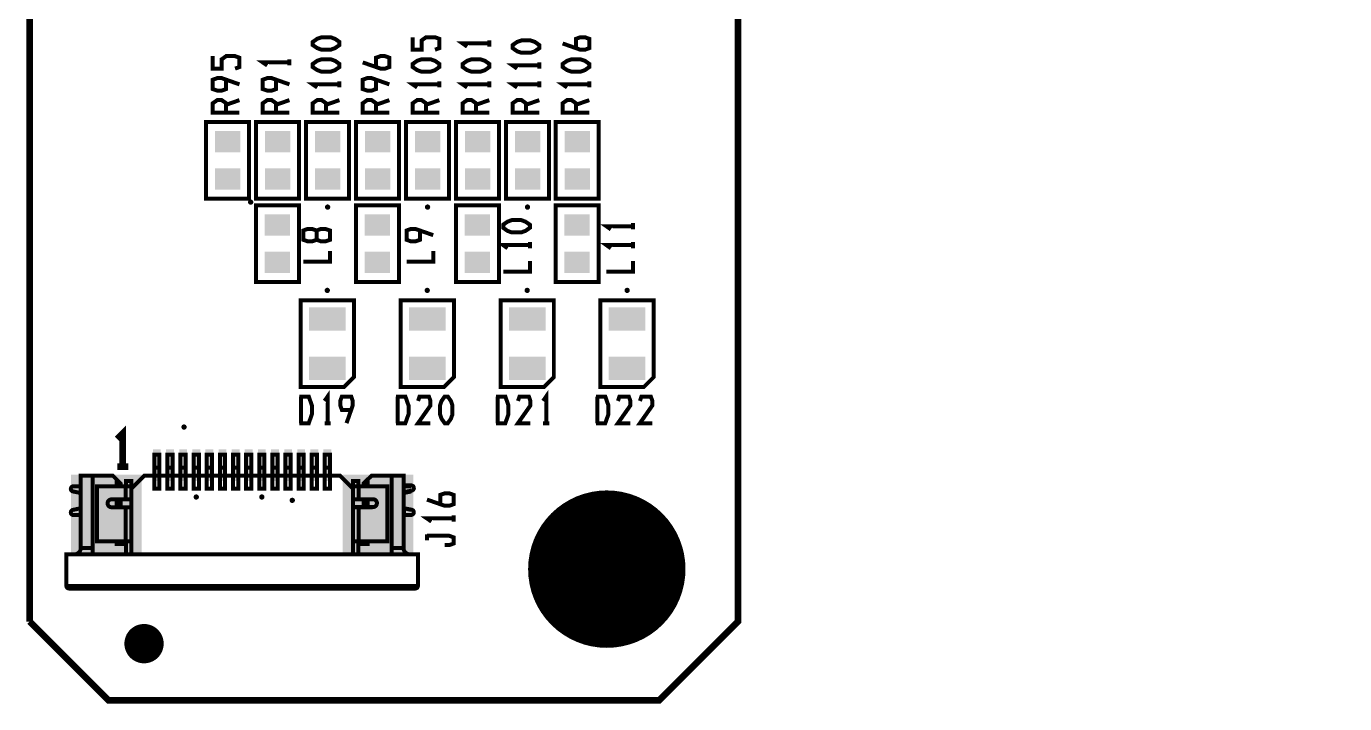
# Model space of a CAD drawing. Extents: x -7 to 310, y -94 to 128.
# Drawn here: x 259.4 to 309.7, y -93.9 to -68 of the extents above; entities that cross this region are included whole.
import ezdxf

# ---------------------------------------------------------------- set-up
doc = ezdxf.new("R2010")
doc.units = 0
doc.header["$MEASUREMENT"] = 0
doc.layers.get('0').update_dxf_attribs({"linetype": 'CONTINUOUS'})
for name, color, linetype in [('22-304-2_DRL', 1, 'CONTINUOUS'), ('22-304-2_SMB', 254, 'CONTINUOUS'), ('22-304-2_SSB', 1, 'CONTINUOUS'), ('THRUHOLE_TAP', 7, 'CONTINUOUS')]:
    doc.layers.add(name, color=color, linetype=linetype)

# ---------------------------------------------------------------- blocks, each defined once
blk = doc.blocks.new('ROUND_83')
at = {"const_width": 1.6002}
blk.add_lwpolyline([(-0.8001, 0, 1), (0.8001, 0, 1)], format="xyb", close=True, dxfattribs=at)
blk = doc.blocks.new('ROUND_88')
at = {"const_width": 0.10033}
blk.add_lwpolyline([(-0.050164, 0, 1), (0.050164, 0, 1)], format="xyb", close=True, dxfattribs=at)
blk = doc.blocks.new('ROUND_1')
at = {"const_width": 2.99974}
blk.add_lwpolyline([(-1.49987, 0, 1), (1.49987, 0, 1)], format="xyb", close=True, dxfattribs=at)
blk = doc.blocks.new('RECTANGLE_3')
blk.add_solid([(0.4826, 0.4064), (0.4826, -0.4064), (-0.4826, 0.4064), (-0.4826, -0.4064)])
blk = doc.blocks.new('ROUND_21')
at = {"const_width": 0.7493}
blk.add_lwpolyline([(-0.37465, 0, 1), (0.37465, 0, 1)], format="xyb", close=True, dxfattribs=at)
blk = doc.blocks.new('RECTANGLE_53')
blk.add_solid([(0.6985, 0.4445), (0.6985, -0.4445), (-0.6985, 0.4445), (-0.6985, -0.4445)])
blk = doc.blocks.new('RECTANGLE_57')
blk.add_solid([(0.14986, 0.59944), (0.14986, -0.59944), (-0.14986, 0.59944), (-0.14986, -0.59944)])
blk = doc.blocks.new('RECTANGLE_58')
blk.add_solid([(1.35001, 1.49987), (1.35001, -1.49987), (-1.35001, 1.49987), (-1.35001, -1.49987)])
blk = doc.blocks.new('ROUND_80')
at = {"const_width": 0.10033}
blk.add_lwpolyline([(-0.050164, 0, 1), (0.050164, 0, 1)], format="xyb", close=True, dxfattribs=at)

msp = doc.modelspace()

# ---------------------------------------------------------------- linework, layer by layer
at = {"layer": '22-304-2_DRL', "const_width": 0.254}
for points in [[(259.5628720980064, -90.72824199109505), (259.5628720980064, 51.27045800890497)], [(309.5602320980064, 22.27127800890496), (286.5605320980064, -0.7284219910950469), (286.5605320980064, -90.72824199109505), (283.5607920980064, -93.72798199109504), (262.5626120980064, -93.72798199109504), (259.5628720980064, -90.72824199109505)]]:
    msp.add_lwpolyline(points, dxfattribs=at)
at = {"layer": '22-304-2_SSB'}
for points, const_width in [([(271.3687920980064, -68.75724199109504), (271.2011520980064, -68.87408199109504), (271.0309720980064, -68.93504199109503), (270.6931520980064, -68.93504199109503), (270.5229720980064, -68.87408199109504), (270.3527920980064, -68.75724199109504), (270.3527920980064, -68.63786199109505), (270.5229720980064, -68.51848199109504), (270.6931520980064, -68.46006199109505), (271.0309720980064, -68.46006199109505), (271.2011520980064, -68.51848199109504), (271.3687920980064, -68.63786199109505), (271.3687920980064, -68.75724199109504)], 0.1524), ([(275.0111520980064, -68.93504199109503), (275.1787920980064, -68.87408199109504), (275.1787920980064, -68.51848199109504), (275.0111520980064, -68.46006199109505), (274.6707920980064, -68.46006199109505), (274.5031520980064, -68.57944199109504), (274.5031520980064, -68.93504199109503), (274.1627920980064, -68.93504199109503), (274.1627920980064, -68.46006199109505)], 0.1524), ([(277.0837920980064, -68.69628199109503), (276.0677920980064, -68.69628199109503), (276.2379720980064, -68.81566199109504)], 0.1524), ([(277.0837920980064, -68.57944199109504), (277.0837920980064, -68.81566199109504)], 0.1524), ([(278.9887920980064, -68.87408199109504), (278.8211520980064, -68.99346199109505), (278.6509720980064, -69.05188199109504), (278.3131520980064, -69.05188199109504), (278.1429720980064, -68.99346199109505), (277.9727920980064, -68.87408199109504), (277.9727920980064, -68.75724199109504), (278.1429720980064, -68.63786199109505), (278.3131520980064, -68.57944199109504), (278.6509720980064, -68.57944199109504), (278.8211520980064, -68.63786199109505), (278.9887920980064, -68.75724199109504), (278.9887920980064, -68.87408199109504)], 0.1524), ([(280.3857920980064, -68.87408199109504), (280.3857920980064, -68.51848199109504), (280.5559720980064, -68.46006199109505), (280.7261520980064, -68.46006199109505), (280.8937920980064, -68.51848199109504), (280.8937920980064, -68.87408199109504), (280.7261520980064, -68.93504199109503), (280.5559720980064, -68.93504199109503), (279.8777920980064, -68.69628199109503)], 0.1524), ([(267.3911520980064, -69.65386199109504), (267.5587920980064, -69.59544199109504), (267.5587920980064, -69.23984199109503), (267.3911520980064, -69.17888199109504), (267.0507920980064, -69.17888199109504), (266.8831520980064, -69.29826199109505), (266.8831520980064, -69.65386199109504), (266.5427920980064, -69.65386199109504), (266.5427920980064, -69.17888199109504)], 0.1524), ([(269.4637920980064, -69.41764199109504), (268.4477920980064, -69.41764199109504), (268.6179720980064, -69.53448199109503)], 0.1524), ([(269.4637920980064, -69.29826199109505), (269.4637920980064, -69.53448199109503)], 0.1524), ([(271.3687920980064, -69.59544199109504), (271.2011520980064, -69.71228199109504), (271.0309720980064, -69.77324199109503), (270.6931520980064, -69.77324199109503), (270.5229720980064, -69.71228199109504), (270.3527920980064, -69.59544199109504), (270.3527920980064, -69.47606199109505), (270.5229720980064, -69.35668199109504), (270.6931520980064, -69.29826199109505), (271.0309720980064, -69.29826199109505), (271.2011520980064, -69.35668199109504), (271.3687920980064, -69.47606199109505), (271.3687920980064, -69.59544199109504)], 0.1524), ([(272.7657920980064, -69.59544199109504), (272.7657920980064, -69.23984199109503), (272.9359720980064, -69.17888199109504), (273.1061520980064, -69.17888199109504), (273.2737920980064, -69.23984199109503), (273.2737920980064, -69.59544199109504), (273.1061520980064, -69.65386199109504), (272.9359720980064, -69.65386199109504), (272.2577920980064, -69.41764199109504)], 0.1524), ([(275.1787920980064, -69.59544199109504), (275.0111520980064, -69.71228199109504), (274.8409720980064, -69.77324199109503), (274.5031520980064, -69.77324199109503), (274.3329720980064, -69.71228199109504), (274.1627920980064, -69.59544199109504), (274.1627920980064, -69.47606199109505), (274.3329720980064, -69.35668199109504), (274.5031520980064, -69.29826199109505), (274.8409720980064, -69.29826199109505), (275.0111520980064, -69.35668199109504), (275.1787920980064, -69.47606199109505), (275.1787920980064, -69.59544199109504)], 0.1524), ([(277.0837920980064, -69.59544199109504), (276.9161520980064, -69.71228199109504), (276.7459720980064, -69.77324199109503), (276.4081520980064, -69.77324199109503), (276.2379720980064, -69.71228199109504), (276.0677920980064, -69.59544199109504), (276.0677920980064, -69.47606199109505), (276.2379720980064, -69.35668199109504), (276.4081520980064, -69.29826199109505), (276.7459720980064, -69.29826199109505), (276.9161520980064, -69.35668199109504), (277.0837920980064, -69.47606199109505), (277.0837920980064, -69.59544199109504)], 0.1524), ([(278.9887920980064, -69.41764199109504), (278.9887920980064, -69.65386199109504)], 0.1524), ([(280.8937920980064, -69.59544199109504), (280.7261520980064, -69.71228199109504), (280.5559720980064, -69.77324199109503), (280.2181520980064, -69.77324199109503), (280.0479720980064, -69.71228199109504), (279.8777920980064, -69.59544199109504), (279.8777920980064, -69.47606199109505), (280.0479720980064, -69.35668199109504), (280.2181520980064, -69.29826199109505), (280.5559720980064, -69.29826199109505), (280.7261520980064, -69.35668199109504), (280.8937920980064, -69.47606199109505), (280.8937920980064, -69.59544199109504)], 0.1524), ([(278.9887920980064, -69.53448199109503), (277.9727920980064, -69.53448199109503), (278.1429720980064, -69.65386199109504)], 0.1524), ([(267.0507920980064, -70.07804199109503), (267.0507920980064, -70.43364199109504), (266.8831520980064, -70.49206199109504), (266.7129720980064, -70.49206199109504), (266.5427920980064, -70.43364199109504), (266.5427920980064, -70.07804199109503), (266.7129720980064, -70.01708199109504), (266.8831520980064, -70.01708199109504), (267.5587920980064, -70.25584199109504)], 0.1524), ([(268.9557920980064, -70.07804199109503), (268.9557920980064, -70.43364199109504), (268.7881520980064, -70.49206199109504), (268.6179720980064, -70.49206199109504), (268.4477920980064, -70.43364199109504), (268.4477920980064, -70.07804199109503), (268.6179720980064, -70.01708199109504), (268.7881520980064, -70.01708199109504), (269.4637920980064, -70.25584199109504)], 0.1524), ([(271.3687920980064, -70.25584199109504), (270.3527920980064, -70.25584199109504), (270.5229720980064, -70.37268199109504)], 0.1524), ([(271.3687920980064, -70.13646199109505), (271.3687920980064, -70.37268199109504)], 0.1524), ([(272.7657920980064, -70.07804199109503), (272.7657920980064, -70.43364199109504), (272.5981520980064, -70.49206199109504), (272.4279720980064, -70.49206199109504), (272.2577920980064, -70.43364199109504), (272.2577920980064, -70.07804199109503), (272.4279720980064, -70.01708199109504), (272.5981520980064, -70.01708199109504), (273.2737920980064, -70.25584199109504)], 0.1524), ([(275.1787920980064, -70.25584199109504), (274.1627920980064, -70.25584199109504), (274.3329720980064, -70.37268199109504)], 0.1524), ([(275.1787920980064, -70.13646199109505), (275.1787920980064, -70.37268199109504)], 0.1524), ([(277.0837920980064, -70.25584199109504), (276.0677920980064, -70.25584199109504), (276.2379720980064, -70.37268199109504)], 0.1524), ([(277.0837920980064, -70.13646199109505), (277.0837920980064, -70.37268199109504)], 0.1524), ([(278.9887920980064, -70.25584199109504), (277.9727920980064, -70.25584199109504), (278.1429720980064, -70.37268199109504)], 0.1524), ([(278.9887920980064, -70.13646199109505), (278.9887920980064, -70.37268199109504)], 0.1524), ([(280.8937920980064, -70.25584199109504), (279.8777920980064, -70.25584199109504), (280.0479720980064, -70.37268199109504)], 0.1524), ([(280.8937920980064, -70.13646199109505), (280.8937920980064, -70.37268199109504)], 0.1524), ([(267.0507920980064, -71.33026199109504), (267.0507920980064, -70.97466199109505), (266.8831520980064, -70.85528199109504), (266.7129720980064, -70.85528199109504), (266.5427920980064, -70.97466199109505), (266.5427920980064, -71.33026199109504), (267.5587920980064, -71.33026199109504)], 0.1524), ([(267.0507920980064, -71.03308199109505), (267.5587920980064, -70.85528199109504)], 0.1524), ([(268.9557920980064, -71.33026199109504), (268.9557920980064, -70.97466199109505), (268.7881520980064, -70.85528199109504), (268.6179720980064, -70.85528199109504), (268.4477920980064, -70.97466199109505), (268.4477920980064, -71.33026199109504), (269.4637920980064, -71.33026199109504)], 0.1524), ([(268.9557920980064, -71.03308199109505), (269.4637920980064, -70.85528199109504)], 0.1524), ([(270.8607920980064, -71.33026199109504), (270.8607920980064, -70.97466199109505), (270.6931520980064, -70.85528199109504), (270.5229720980064, -70.85528199109504), (270.3527920980064, -70.97466199109505), (270.3527920980064, -71.33026199109504), (271.3687920980064, -71.33026199109504)], 0.1524), ([(270.8607920980064, -71.03308199109505), (271.3687920980064, -70.85528199109504)], 0.1524), ([(272.7657920980064, -71.33026199109504), (272.7657920980064, -70.97466199109505), (272.5981520980064, -70.85528199109504), (272.4279720980064, -70.85528199109504), (272.2577920980064, -70.97466199109505), (272.2577920980064, -71.33026199109504), (273.2737920980064, -71.33026199109504)], 0.1524), ([(272.7657920980064, -71.03308199109505), (273.2737920980064, -70.85528199109504)], 0.1524), ([(274.6707920980064, -71.33026199109504), (274.6707920980064, -70.97466199109505), (274.5031520980064, -70.85528199109504), (274.3329720980064, -70.85528199109504), (274.1627920980064, -70.97466199109505), (274.1627920980064, -71.33026199109504), (275.1787920980064, -71.33026199109504)], 0.1524), ([(274.6707920980064, -71.03308199109505), (275.1787920980064, -70.85528199109504)], 0.1524), ([(276.5757920980064, -71.33026199109504), (276.5757920980064, -70.97466199109505), (276.4081520980064, -70.85528199109504), (276.2379720980064, -70.85528199109504), (276.0677920980064, -70.97466199109505), (276.0677920980064, -71.33026199109504), (277.0837920980064, -71.33026199109504)], 0.1524), ([(276.5757920980064, -71.03308199109505), (277.0837920980064, -70.85528199109504)], 0.1524), ([(278.4807920980064, -71.33026199109504), (278.4807920980064, -70.97466199109505), (278.3131520980064, -70.85528199109504), (278.1429720980064, -70.85528199109504), (277.9727920980064, -70.97466199109505), (277.9727920980064, -71.33026199109504), (278.9887920980064, -71.33026199109504)], 0.1524), ([(278.4807920980064, -71.03308199109505), (278.9887920980064, -70.85528199109504)], 0.1524), ([(280.3857920980064, -71.33026199109504), (280.3857920980064, -70.97466199109505), (280.2181520980064, -70.85528199109504), (280.0479720980064, -70.85528199109504), (279.8777920980064, -70.97466199109505), (279.8777920980064, -71.33026199109504), (280.8937920980064, -71.33026199109504)], 0.1524), ([(280.3857920980064, -71.03308199109505), (280.8937920980064, -70.85528199109504)], 0.1524), ([(266.2837120980064, -71.69348199109504), (266.2837120980064, -74.61448199109503), (267.9220120980064, -74.61448199109503), (267.9220120980064, -71.69348199109504), (266.2837120980064, -71.69348199109504)], 0.1524), ([(268.1887120980064, -71.69348199109504), (268.1887120980064, -74.61448199109503), (269.8270120980064, -74.61448199109503), (269.8270120980064, -71.69348199109504), (268.1887120980064, -71.69348199109504)], 0.1524), ([(270.0937120980064, -71.69348199109504), (270.0937120980064, -74.61448199109503), (271.7320120980064, -74.61448199109503), (271.7320120980064, -71.69348199109504), (270.0937120980064, -71.69348199109504)], 0.1524), ([(271.9987120980064, -71.69348199109504), (271.9987120980064, -74.61448199109503), (273.6370120980064, -74.61448199109503), (273.6370120980064, -71.69348199109504), (271.9987120980064, -71.69348199109504)], 0.1524), ([(273.9037120980064, -71.69348199109504), (273.9037120980064, -74.61448199109503), (275.5420120980064, -74.61448199109503), (275.5420120980064, -71.69348199109504), (273.9037120980064, -71.69348199109504)], 0.1524), ([(275.8087120980064, -71.69348199109504), (275.8087120980064, -74.61448199109503), (277.4470120980064, -74.61448199109503), (277.4470120980064, -71.69348199109504), (275.8087120980064, -71.69348199109504)], 0.1524), ([(277.7137120980064, -71.69348199109504), (277.7137120980064, -74.61448199109503), (279.3520120980064, -74.61448199109503), (279.3520120980064, -71.69348199109504), (277.7137120980064, -71.69348199109504)], 0.1524), ([(279.6187120980064, -71.69348199109504), (279.6187120980064, -74.61448199109503), (281.2570120980064, -74.61448199109503), (281.2570120980064, -71.69348199109504), (279.6187120980064, -71.69348199109504)], 0.1524), ([(269.8270120980064, -77.78948199109504), (269.8270120980064, -74.86848199109504), (268.1887120980064, -74.86848199109504), (268.1887120980064, -77.78948199109504), (269.8270120980064, -77.78948199109504)], 0.1524), ([(273.6370120980064, -77.78948199109504), (273.6370120980064, -74.86848199109504), (271.9987120980064, -74.86848199109504), (271.9987120980064, -77.78948199109504), (273.6370120980064, -77.78948199109504)], 0.1524), ([(277.4470120980064, -77.78948199109504), (277.4470120980064, -74.86848199109504), (275.8087120980064, -74.86848199109504), (275.8087120980064, -77.78948199109504), (277.4470120980064, -77.78948199109504)], 0.1524), ([(281.2570120980064, -77.78948199109504), (281.2570120980064, -74.86848199109504), (279.6187120980064, -74.86848199109504), (279.6187120980064, -77.78948199109504), (281.2570120980064, -77.78948199109504)], 0.1524), ([(278.6281120980064, -75.72192199109504), (278.4579320980064, -75.84130199109504), (278.2877520980064, -75.89972199109505), (277.9499320980064, -75.89972199109505), (277.7797520980064, -75.84130199109504), (277.6121120980064, -75.72192199109504), (277.6121120980064, -75.60254199109504), (277.7797520980064, -75.48570199109504), (277.9499320980064, -75.42474199109503), (278.2877520980064, -75.42474199109503), (278.4579320980064, -75.48570199109504), (278.6281120980064, -75.60254199109504), (278.6281120980064, -75.72192199109504)], 0.1524), ([(270.5001120980064, -75.82352199109505), (270.3299320980064, -75.76510199109504), (270.1597520980064, -75.76510199109504), (269.9921120980064, -75.82352199109505), (269.9921120980064, -76.17912199109504), (270.1597520980064, -76.23754199109504), (270.3299320980064, -76.23754199109504), (270.5001120980064, -76.17912199109504), (270.5001120980064, -75.82352199109505), (270.6677520980064, -75.76510199109504), (270.8379320980064, -75.76510199109504), (271.0081120980064, -75.82352199109505), (271.0081120980064, -76.17912199109504), (270.8379320980064, -76.23754199109504), (270.6677520980064, -76.23754199109504), (270.5001120980064, -76.17912199109504)], 0.1524), ([(274.4371120980064, -75.82352199109505), (274.4371120980064, -76.17912199109504), (274.2669320980064, -76.23754199109504), (274.0967520980064, -76.23754199109504), (273.9291120980064, -76.17912199109504), (273.9291120980064, -75.82352199109505), (274.0967520980064, -75.76510199109504), (274.2669320980064, -75.76510199109504), (274.9451120980064, -76.00132199109504)], 0.1524), ([(282.5651120980064, -75.66350199109503), (281.5491120980064, -75.66350199109503), (281.7167520980064, -75.78034199109504)], 0.1524), ([(282.5651120980064, -75.54412199109504), (282.5651120980064, -75.78034199109504)], 0.1524), ([(278.6281120980064, -76.38232199109504), (277.6121120980064, -76.38232199109504), (277.7797520980064, -76.50170199109503)], 0.1524), ([(278.6281120980064, -76.26294199109503), (278.6281120980064, -76.50170199109503)], 0.1524), ([(282.5651120980064, -76.38232199109504), (281.5491120980064, -76.38232199109504), (281.7167520980064, -76.50170199109503)], 0.1524), ([(282.5651120980064, -76.26294199109503), (282.5651120980064, -76.50170199109503)], 0.1524), ([(271.0081120980064, -76.60330199109504), (271.0081120980064, -77.01732199109505), (269.9921120980064, -77.01732199109505)], 0.1524), ([(274.9451120980064, -76.60330199109504), (274.9451120980064, -77.01732199109505), (273.9291120980064, -77.01732199109505)], 0.1524), ([(278.6281120980064, -76.98430199109504), (278.6281120980064, -77.39832199109505), (277.6121120980064, -77.39832199109505)], 0.1524), ([(282.5651120980064, -76.98430199109504), (282.5651120980064, -77.39832199109505), (281.5491120980064, -77.39832199109505)], 0.1524), ([(269.8905120980064, -81.66298199109504), (269.8905120980064, -81.78998199109505), (271.5415120980064, -81.78998199109505), (271.9225120980064, -81.40898199109505), (271.9225120980064, -78.48798199109504), (269.8905120980064, -78.48798199109504), (269.8905120980064, -81.66298199109504)], 0.1524), ([(273.7005120980064, -81.66298199109504), (273.7005120980064, -81.78998199109505), (275.3515120980064, -81.78998199109505), (275.7325120980064, -81.40898199109505), (275.7325120980064, -78.48798199109504), (273.7005120980064, -78.48798199109504), (273.7005120980064, -81.66298199109504)], 0.1524), ([(277.5105120980064, -81.66298199109504), (277.5105120980064, -81.78998199109505), (279.1615120980064, -81.78998199109505), (279.5425120980064, -81.40898199109505), (279.5425120980064, -78.48798199109504), (277.5105120980064, -78.48798199109504), (277.5105120980064, -81.66298199109504)], 0.1524), ([(281.3205120980064, -81.66298199109504), (281.3205120980064, -81.78998199109505), (282.9715120980064, -81.78998199109505), (283.3525120980064, -81.40898199109505), (283.3525120980064, -78.48798199109504), (281.3205120980064, -78.48798199109504), (281.3205120980064, -81.66298199109504)], 0.1524), ([(270.9192120980064, -83.16666199109504), (270.9192120980064, -82.15066199109505), (270.8023720980064, -82.32084199109505)], 0.1524), ([(279.2504120980064, -83.16666199109504), (279.2504120980064, -82.15066199109505), (279.1335720980064, -82.32084199109505)], 0.1524), ([(269.8447920980064, -83.16666199109504), (270.2003920980064, -83.16666199109504), (270.3197720980064, -82.82884199109505), (270.3197720980064, -82.49102199109502), (270.2003920980064, -82.15066199109505), (269.8447920980064, -82.15066199109505)], 0.1524), ([(269.9032120980064, -83.16666199109504), (269.9032120980064, -82.15066199109505)], 0.1524), ([(271.8183720980064, -82.65866199109504), (271.4627720980064, -82.65866199109504), (271.4018120980064, -82.49102199109502), (271.4018120980064, -82.32084199109505), (271.4627720980064, -82.15066199109505), (271.8183720980064, -82.15066199109505), (271.8767920980064, -82.32084199109505), (271.8767920980064, -82.49102199109502), (271.6405720980064, -83.16666199109504)], 0.1524), ([(273.5277920980064, -83.16666199109504), (273.8833920980064, -83.16666199109504), (274.0027720980064, -82.82884199109505), (274.0027720980064, -82.49102199109502), (273.8833920980064, -82.15066199109505), (273.5277920980064, -82.15066199109505)], 0.1524), ([(273.5862120980064, -83.16666199109504), (273.5862120980064, -82.15066199109505)], 0.1524), ([(274.8409720980064, -83.16666199109504), (274.3659920980064, -83.16666199109504), (274.8409720980064, -82.49102199109502), (274.8409720980064, -82.32084199109505), (274.7800120980064, -82.15066199109505), (274.4244120980064, -82.15066199109505), (274.3659920980064, -82.32084199109505)], 0.1524), ([(275.3819920980064, -83.16666199109504), (275.2626120980064, -82.99902199109503), (275.2041920980064, -82.82884199109505), (275.2041920980064, -82.49102199109502), (275.2626120980064, -82.32084199109505), (275.3819920980064, -82.15066199109505), (275.5013720980064, -82.15066199109505), (275.6182120980064, -82.32084199109505), (275.6791720980064, -82.49102199109502), (275.6791720980064, -82.82884199109505), (275.6182120980064, -82.99902199109503), (275.5013720980064, -83.16666199109504), (275.3819920980064, -83.16666199109504)], 0.1524), ([(277.3377920980064, -83.16666199109504), (277.6933920980064, -83.16666199109504), (277.8127720980064, -82.82884199109505), (277.8127720980064, -82.49102199109502), (277.6933920980064, -82.15066199109505), (277.3377920980064, -82.15066199109505)], 0.1524), ([(277.3962120980064, -83.16666199109504), (277.3962120980064, -82.15066199109505)], 0.1524), ([(278.6509720980064, -83.16666199109504), (278.1759920980064, -83.16666199109504), (278.6509720980064, -82.49102199109502), (278.6509720980064, -82.32084199109505), (278.5900120980064, -82.15066199109505), (278.2344120980064, -82.15066199109505), (278.1759920980064, -82.32084199109505)], 0.1524), ([(281.1477920980064, -83.16666199109504), (281.5033920980064, -83.16666199109504), (281.6227720980064, -82.82884199109505), (281.6227720980064, -82.49102199109502), (281.5033920980064, -82.15066199109505), (281.1477920980064, -82.15066199109505)], 0.1524), ([(281.2062120980064, -83.16666199109504), (281.2062120980064, -82.15066199109505)], 0.1524), ([(282.4609720980064, -83.16666199109504), (281.9859920980064, -83.16666199109504), (282.4609720980064, -82.49102199109502), (282.4609720980064, -82.32084199109505), (282.4000120980064, -82.15066199109505), (282.0444120980064, -82.15066199109505), (281.9859920980064, -82.32084199109505)], 0.1524), ([(283.2991720980064, -83.16666199109504), (282.8241920980064, -83.16666199109504), (283.2991720980064, -82.49102199109502), (283.2991720980064, -82.32084199109505), (283.2382120980064, -82.15066199109505), (282.8826120980064, -82.15066199109505), (282.8241920980064, -82.32084199109505)], 0.1524), ([(263.1112520980064, -84.83036199109505), (263.1112520980064, -83.56036199109505), (262.9004320980064, -83.77118199109503)], 0.254), ([(271.0385920980064, -83.16666199109504), (270.8023720980064, -83.16666199109504)], 0.1524), ([(279.3697920980064, -83.16666199109504), (279.1335720980064, -83.16666199109504)], 0.1524), ([(271.8920320980064, -88.16792199109503), (263.4312920980064, -88.16792199109503), (263.4312920980064, -85.66856199109505), (263.9316720980064, -85.16818199109504), (264.3126720980064, -85.16818199109504), (264.3126720980064, -85.66856199109505), (264.5107920980064, -85.66856199109505), (264.5107920980064, -85.16818199109504), (264.3126720980064, -85.16818199109504), (264.3126720980064, -84.86846199109505), (264.3126720980064, -84.36808199109504), (264.5107920980064, -84.36808199109504), (264.5107920980064, -84.86846199109505), (264.5107920980064, -85.16818199109504), (264.8130520980064, -85.16818199109504), (264.8130520980064, -85.66856199109505), (265.0111720980064, -85.66856199109505), (265.0111720980064, -85.16818199109504), (264.8130520980064, -85.16818199109504), (264.8130520980064, -84.86846199109505), (264.8130520980064, -84.36808199109504), (265.0111720980064, -84.36808199109504), (265.0111720980064, -84.86846199109505), (265.0111720980064, -85.16818199109504), (265.3108920980064, -85.16818199109504), (265.3108920980064, -85.66856199109505), (265.5115520980064, -85.66856199109505), (265.5115520980064, -85.16818199109504), (265.3108920980064, -85.16818199109504), (265.3108920980064, -84.86846199109505), (265.3108920980064, -84.36808199109504), (265.5115520980064, -84.36808199109504), (265.5115520980064, -84.86846199109505), (265.5115520980064, -85.16818199109504), (265.8112720980064, -85.16818199109504), (265.8112720980064, -85.66856199109505), (266.0119320980064, -85.66856199109505), (266.0119320980064, -85.16818199109504), (265.8112720980064, -85.16818199109504), (265.8112720980064, -84.86846199109505), (265.8112720980064, -84.36808199109504), (266.0119320980064, -84.36808199109504), (266.0119320980064, -84.86846199109505), (266.0119320980064, -85.16818199109504), (266.3116520980064, -85.16818199109504), (266.3116520980064, -85.66856199109505), (266.5123120980064, -85.66856199109505), (266.5123120980064, -85.16818199109504), (266.3116520980064, -85.16818199109504), (266.3116520980064, -84.86846199109505), (266.3116520980064, -84.36808199109504), (266.5123120980064, -84.36808199109504), (266.5123120980064, -84.86846199109505), (266.5123120980064, -85.16818199109504), (266.8120320980064, -85.16818199109504), (267.0126920980064, -85.16818199109504), (267.0126920980064, -84.86846199109505), (266.8120320980064, -84.86846199109505), (266.8120320980064, -85.16818199109504), (266.8120320980064, -85.66856199109505), (267.0126920980064, -85.66856199109505), (267.0126920980064, -85.16818199109504), (267.3124120980064, -85.16818199109504), (267.3124120980064, -85.66856199109505), (267.5130720980064, -85.66856199109505), (267.5130720980064, -85.16818199109504), (267.3124120980064, -85.16818199109504), (267.3124120980064, -84.86846199109505), (267.3124120980064, -84.36808199109504), (267.5130720980064, -84.36808199109504), (267.5130720980064, -84.86846199109505), (267.5130720980064, -85.16818199109504), (267.8127920980064, -85.16818199109504), (267.8127920980064, -85.66856199109505), (268.0109120980064, -85.66856199109505), (268.0109120980064, -85.16818199109504), (267.8127920980064, -85.16818199109504), (267.8127920980064, -84.86846199109505), (267.8127920980064, -84.36808199109504), (268.0109120980064, -84.36808199109504), (268.0109120980064, -84.86846199109505), (268.0109120980064, -85.16818199109504), (268.3106320980064, -85.16818199109504), (268.3106320980064, -85.66856199109505), (268.5112920980064, -85.66856199109505), (268.5112920980064, -85.16818199109504), (268.8110120980064, -85.16818199109504), (268.8110120980064, -85.66856199109505), (269.0116720980064, -85.66856199109505), (269.0116720980064, -85.16818199109504), (268.8110120980064, -85.16818199109504), (268.8110120980064, -84.86846199109505), (268.8110120980064, -84.36808199109504), (269.0116720980064, -84.36808199109504), (269.0116720980064, -84.86846199109505), (269.0116720980064, -85.16818199109504), (269.3113920980064, -85.16818199109504), (269.5120520980064, -85.16818199109504), (269.5120520980064, -84.86846199109505), (269.3113920980064, -84.86846199109505), (269.3113920980064, -85.16818199109504), (269.3113920980064, -85.66856199109505), (269.5120520980064, -85.66856199109505), (269.5120520980064, -85.16818199109504), (269.8117720980064, -85.16818199109504), (269.8117720980064, -85.66856199109505), (270.0124320980064, -85.66856199109505), (270.0124320980064, -85.16818199109504), (269.8117720980064, -85.16818199109504), (269.8117720980064, -84.86846199109505), (269.8117720980064, -84.36808199109504), (270.0124320980064, -84.36808199109504), (270.0124320980064, -84.86846199109505), (270.0124320980064, -85.16818199109504), (270.3121520980064, -85.16818199109504), (270.3121520980064, -85.66856199109505), (270.5128120980064, -85.66856199109505), (270.5128120980064, -85.16818199109504), (270.3121520980064, -85.16818199109504), (270.3121520980064, -84.86846199109505), (270.3121520980064, -84.36808199109504), (270.5128120980064, -84.36808199109504), (270.5128120980064, -84.86846199109505), (270.5128120980064, -85.16818199109504), (270.8125320980064, -85.16818199109504), (271.0106520980064, -85.16818199109504), (271.0106520980064, -84.86846199109505), (270.8125320980064, -84.86846199109505), (270.8125320980064, -85.16818199109504), (270.8125320980064, -85.66856199109505), (271.0106520980064, -85.66856199109505), (271.0106520980064, -85.16818199109504), (271.3916520980064, -85.16818199109504), (271.8920320980064, -85.66856199109505), (271.8920320980064, -88.16792199109503), (274.0611920980064, -88.16792199109503), (274.3609120980064, -88.16792199109503), (274.3609120980064, -89.36934199109506)], 0.1524), ([(266.8120320980064, -84.86846199109505), (266.8120320980064, -84.36808199109504), (267.0126920980064, -84.36808199109504), (267.0126920980064, -84.86846199109505)], 0.1524), ([(268.3106320980064, -84.86846199109505), (268.3106320980064, -84.36808199109504), (268.5112920980064, -84.36808199109504), (268.5112920980064, -84.86846199109505)], 0.1524), ([(269.3113920980064, -84.86846199109505), (269.3113920980064, -84.36808199109504), (269.5120520980064, -84.36808199109504), (269.5120520980064, -84.86846199109505)], 0.1524), ([(270.8125320980064, -84.86846199109505), (270.8125320980064, -84.36808199109504), (271.0106520980064, -84.36808199109504), (271.0106520980064, -84.86846199109505)], 0.1524), ([(263.3220720980064, -84.83036199109505), (262.9004320980064, -84.83036199109505)], 0.254), ([(264.5107920980064, -84.86846199109505), (264.3126720980064, -84.86846199109505)], 0.1524), ([(265.0111720980064, -84.86846199109505), (264.8130520980064, -84.86846199109505)], 0.1524), ([(265.5115520980064, -84.86846199109505), (265.3108920980064, -84.86846199109505)], 0.1524), ([(266.0119320980064, -84.86846199109505), (265.8112720980064, -84.86846199109505)], 0.1524), ([(266.5123120980064, -84.86846199109505), (266.3116520980064, -84.86846199109505)], 0.1524), ([(267.5130720980064, -84.86846199109505), (267.3124120980064, -84.86846199109505)], 0.1524), ([(268.0109120980064, -84.86846199109505), (267.8127920980064, -84.86846199109505)], 0.1524), ([(268.5112920980064, -85.16818199109504), (268.3106320980064, -85.16818199109504), (268.3106320980064, -84.86846199109505), (268.5112920980064, -84.86846199109505), (268.5112920980064, -85.16818199109504)], 0.1524), ([(269.0116720980064, -84.86846199109505), (268.8110120980064, -84.86846199109505)], 0.1524), ([(270.0124320980064, -84.86846199109505), (269.8117720980064, -84.86846199109505)], 0.1524), ([(270.5128120980064, -84.86846199109505), (270.3121520980064, -84.86846199109505)], 0.1524), ([(261.9606320980064, -85.16818199109504), (261.5110520980064, -85.16818199109504), (261.5110520980064, -85.56950199109504)], 0.1524), ([(263.4312920980064, -87.67008199109505), (263.2230120980064, -87.67008199109505), (262.1308120980064, -87.67008199109505), (262.1308120980064, -85.56950199109504), (263.0325120980064, -85.56950199109504), (263.0325120980064, -85.46790199109503), (262.8826520980064, -85.31804199109504), (262.7327920980064, -85.16818199109504), (261.9606320980064, -85.16818199109504), (261.9606320980064, -88.16792199109503)], 0.1524), ([(262.8826520980064, -85.56950199109504), (262.8826520980064, -85.31804199109504)], 0.1524), ([(263.2230120980064, -86.06988199109504), (263.2230120980064, -85.56950199109504), (263.2306320980064, -85.56950199109504), (263.2306320980064, -85.36884199109505), (263.4312920980064, -85.36884199109505), (263.4312920980064, -85.56950199109504)], 0.1524), ([(271.8920320980064, -85.36884199109505), (272.0926920980064, -85.36884199109505), (272.0926920980064, -85.56950199109504), (271.8920320980064, -85.56950199109504), (271.8920320980064, -85.36884199109505)], 0.1524), ([(272.4406720980064, -85.31804199109504), (272.2908120980064, -85.46790199109503), (272.2908120980064, -85.56950199109504)], 0.1524), ([(272.4406720980064, -85.56950199109504), (272.4406720980064, -85.31804199109504), (272.5930720980064, -85.16818199109504), (273.3626920980064, -85.16818199109504), (273.3626920980064, -88.16792199109503)], 0.1524), ([(273.8122720980064, -87.91900199109503), (273.8122720980064, -86.66932199109503), (273.8122720980064, -86.40770199109504), (273.8122720980064, -85.82858199109504), (273.8122720980064, -85.56950199109504), (273.8122720980064, -85.16818199109504), (273.3626920980064, -85.16818199109504)], 0.1524), ([(261.5110520980064, -85.82858199109504), (261.2113320980064, -85.76762199109503)], 0.1524), ([(261.2316520980064, -85.56950199109504), (261.5110520980064, -85.56950199109504), (261.5110520980064, -85.82858199109504), (261.5110520980064, -86.40770199109504), (261.5110520980064, -86.66932199109503), (261.5110520980064, -87.91900199109503)], 0.1524), ([(263.4312920980064, -85.66856199109505), (263.4312920980064, -85.56950199109504), (263.2306320980064, -85.56950199109504), (263.2230120980064, -85.56950199109504), (263.0325120980064, -85.56950199109504)], 0.1524), ([(271.8920320980064, -87.67008199109505), (272.1028520980064, -87.67008199109505), (273.1925120980064, -87.67008199109505), (273.1925120980064, -85.56950199109504), (272.2908120980064, -85.56950199109504), (272.1028520980064, -85.56950199109504), (272.1028520980064, -86.06988199109504), (271.8920320980064, -86.06988199109504)], 0.1524), ([(271.8920320980064, -85.66856199109505), (271.8920320980064, -85.56950199109504)], 0.1524), ([(272.0926920980064, -85.56950199109504), (272.1028520980064, -85.56950199109504)], 0.1524), ([(273.8122720980064, -85.56950199109504), (274.0916720980064, -85.56950199109504)], 0.1524), ([(273.8122720980064, -85.82858199109504), (274.1119920980064, -85.76762199109503)], 0.1524), ([(273.8275120980064, -85.53902199109503), (274.1069120980064, -85.53902199109503)], 0.1524), ([(274.1272320980064, -85.73460199109503), (273.8275120980064, -85.79810199109504)], 0.1524), ([(275.2143520980064, -86.25530199109504), (275.2143520980064, -85.89970199109503), (275.3845320980064, -85.84128199109504), (275.5521720980064, -85.84128199109504), (275.7223520980064, -85.89970199109503), (275.7223520980064, -86.25530199109504), (275.5521720980064, -86.31626199109505), (275.3845320980064, -86.31626199109505), (274.7063520980064, -86.07750199109503)], 0.1524), ([(261.2113320980064, -86.47120199109503), (261.5110520980064, -86.40770199109504)], 0.1524), ([(263.4312920980064, -86.06988199109504), (263.2230120980064, -86.06988199109504), (263.0325120980064, -86.06988199109504), (262.6819920980064, -86.06988199109504)], 0.1524), ([(262.6819920980064, -86.36960199109504), (263.2230120980064, -86.36960199109504), (263.4312920980064, -86.36960199109504)], 0.1524), ([(262.8826520980064, -86.36960199109504), (262.8826520980064, -86.06988199109504)], 0.1524), ([(263.0325120980064, -86.36960199109504), (263.0325120980064, -86.06988199109504)], 0.1524), ([(263.2230120980064, -87.67008199109505), (263.2230120980064, -86.36960199109504)], 0.1524), ([(272.6413320980064, -86.36960199109504), (272.1028520980064, -86.36960199109504), (271.8920320980064, -86.36960199109504)], 0.1524), ([(272.6489520980064, -86.06480199109504), (272.1079320980064, -86.06480199109504), (271.8996520980064, -86.06480199109504)], 0.1524), ([(271.8996520980064, -86.36452199109503), (272.1079320980064, -86.36452199109503), (272.2984320980064, -86.36452199109503), (272.6489520980064, -86.36452199109503)], 0.1524), ([(272.1028520980064, -86.06988199109504), (272.2908120980064, -86.06988199109504), (272.2933520980064, -86.06988199109504), (272.6413320980064, -86.06988199109504)], 0.1524), ([(272.1028520980064, -87.67008199109505), (272.1028520980064, -86.36960199109504)], 0.1524), ([(272.2908120980064, -86.06988199109504), (272.2908120980064, -86.36960199109504)], 0.1524), ([(272.4406720980064, -86.36960199109504), (272.4406720980064, -86.06988199109504)], 0.1524), ([(274.1119920980064, -86.47120199109503), (273.8122720980064, -86.40770199109504)], 0.1524), ([(274.1043720980064, -86.66424199109505), (273.8249720980064, -86.66424199109505), (273.8249720980064, -86.40008199109504)], 0.1524), ([(273.8249720980064, -86.40516199109504), (274.1246920980064, -86.46612199109504)], 0.1524), ([(261.5110520980064, -86.66932199109503), (261.2316520980064, -86.66932199109503)], 0.1524), ([(273.8122720980064, -86.66932199109503), (274.0916720980064, -86.66932199109503)], 0.1524), ([(275.7223520980064, -86.79886199109504), (274.7063520980064, -86.79886199109504), (274.8765320980064, -86.91570199109503)], 0.1524), ([(275.7223520980064, -86.67948199109505), (275.7223520980064, -86.91570199109503)], 0.1524), ([(274.7063520980064, -87.39830199109504), (274.7063520980064, -87.63706199109504)], 0.1524), ([(275.3845320980064, -87.81486199109504), (275.5521720980064, -87.81486199109504), (275.7223520980064, -87.75390199109503), (275.7223520980064, -87.51768199109505), (275.5521720980064, -87.45926199109505), (274.7063520980064, -87.45926199109505)], 0.1524), ([(261.9606320980064, -87.91900199109503), (261.5110520980064, -87.91900199109503)], 0.1524), ([(263.2306320980064, -88.16792199109503), (263.2306320980064, -87.76914199109505), (262.8826520980064, -87.76914199109505), (262.8826520980064, -87.67008199109505)], 0.1524), ([(263.0325120980064, -87.76914199109505), (263.0325120980064, -87.67008199109505)], 0.1524), ([(272.0926920980064, -88.16792199109503), (272.0926920980064, -87.76914199109505), (272.4406720980064, -87.76914199109505), (272.4406720980064, -87.67008199109505)], 0.1524), ([(272.2908120980064, -87.67008199109505), (272.2908120980064, -87.76914199109505)], 0.1524), ([(273.8122720980064, -87.91900199109503), (273.3601520980064, -87.91900199109503)], 0.1524), ([(260.9624120980064, -89.36934199109506), (260.9624120980064, -88.16792199109503), (261.2621320980064, -88.16792199109503), (263.4312920980064, -88.16792199109503)], 0.1524), ([(260.9624120980064, -89.36934199109506), (274.3609120980064, -89.36934199109506)], 0.1524), ([(274.2618520980064, -89.46840199109504), (261.0614720980064, -89.46840199109504)], 0.1524)]:
    msp.add_lwpolyline(points, dxfattribs=dict(at, const_width=const_width))
at = {"layer": '22-304-2_SSB', "const_width": 0.1524}
for points in [[(261.2113320980064, -85.76762199109503, -0.356122), (261.1300520980064, -85.66856199109505)], [(261.1325920980064, -85.66856199109505, -0.4142136), (261.2316520980064, -85.56950199109504)], [(274.1069120980064, -85.53902199109503, -0.4142136), (274.2059720980064, -85.63808199109504)], [(274.2085120980064, -85.63808199109504, -0.3547417999999999), (274.1272320980064, -85.73460199109503)], [(261.1325920980064, -86.56772199109503, -0.3546693), (261.2113320980064, -86.47120199109503)], [(261.1325920980064, -86.56772199109503, -0.3546693), (261.2113320980064, -86.47120199109503)], [(262.5321320980064, -86.21974199109505, -0.4142136), (262.6819920980064, -86.06988199109504)], [(262.6819920980064, -86.36960199109504, -0.4142136), (262.5321320980064, -86.21974199109505)], [(272.6489520980064, -86.06480199109504, -0.4142136), (272.7988120980064, -86.21466199109504)], [(272.7988120980064, -86.21466199109504, -0.4142136), (272.6489520980064, -86.36452199109503)], [(274.1246920980064, -86.46612199109504, -0.356122), (274.2059720980064, -86.56518199109505)], [(261.2316520980064, -86.66932199109503, -0.4142136), (261.1300520980064, -86.56772199109503)], [(261.2316520980064, -86.66932199109503, -0.4142136), (261.1300520980064, -86.56772199109503)], [(274.2034320980064, -86.56518199109505, -0.4142136), (274.1043720980064, -86.66424199109505)], [(261.5110520980064, -87.91900199109503, -0.4142136), (261.2621320980064, -88.16792199109503)], [(274.0611920980064, -88.16792199109503, -0.4142136), (273.8122720980064, -87.91900199109503)], [(261.0614720980064, -89.46840199109504, -0.4142136), (260.9624120980064, -89.36934199109506)], [(274.3609120980064, -89.36934199109506, -0.4142136), (274.2618520980064, -89.46840199109504)]]:
    msp.add_lwpolyline(points, format="xyb", dxfattribs=at)

# ---------------------------------------------------------------- block references
at = {"layer": '22-304-2_DRL', "xscale": -1}
for name, p in [('ROUND_88', (267.9855120980064, -74.74148199109504)), ('ROUND_88', (270.9192120980064, -74.93198199109503)), ('ROUND_88', (274.7292120980064, -74.93198199109503)), ('ROUND_88', (278.5392120980064, -74.93198199109503)), ('ROUND_88', (270.9065120980064, -78.10698199109503)), ('ROUND_88', (274.7165120980064, -78.10698199109503)), ('ROUND_88', (278.5265120980064, -78.10698199109503)), ('ROUND_88', (282.3365120980064, -78.10698199109503)), ('ROUND_88', (265.4455120980064, -83.31398199109503)), ('ROUND_88', (265.9128720980064, -85.98098199109505)), ('ROUND_88', (268.4122320980064, -85.98098199109505)), ('ROUND_88', (269.5730120980064, -86.10798199109503)), ('ROUND_83', (281.5618120980064, -88.72926199109504))]:
    msp.add_blockref(name, p, dxfattribs=at)
at = {"layer": '22-304-2_SMB', "xscale": -1}
for name, p in [('RECTANGLE_3', (267.1092120980064, -72.44278199109505)), ('RECTANGLE_3', (269.0142120980064, -72.44278199109505)), ('RECTANGLE_3', (270.9192120980064, -72.44278199109505)), ('RECTANGLE_3', (272.8242120980064, -72.44278199109505)), ('RECTANGLE_3', (274.7292120980064, -72.44278199109505)), ('RECTANGLE_3', (276.6342120980064, -72.44278199109505)), ('RECTANGLE_3', (278.5392120980064, -72.44278199109505)), ('RECTANGLE_3', (280.4442120980064, -72.44278199109505)), ('RECTANGLE_3', (267.1092120980064, -73.86518199109504)), ('RECTANGLE_3', (269.0142120980064, -73.86518199109504)), ('RECTANGLE_3', (270.9192120980064, -73.86518199109504)), ('RECTANGLE_3', (272.8242120980064, -73.86518199109504)), ('RECTANGLE_3', (274.7292120980064, -73.86518199109504)), ('RECTANGLE_3', (276.6342120980064, -73.86518199109504)), ('RECTANGLE_3', (278.5392120980064, -73.86518199109504)), ('RECTANGLE_3', (280.4442120980064, -73.86518199109504)), ('RECTANGLE_3', (269.0015120980064, -75.61778199109504)), ('RECTANGLE_3', (272.8115120980064, -75.61778199109504)), ('RECTANGLE_3', (276.6215120980064, -75.61778199109504)), ('RECTANGLE_3', (280.4315120980064, -75.61778199109504)), ('RECTANGLE_3', (269.0015120980064, -77.04018199109504)), ('RECTANGLE_3', (272.8115120980064, -77.04018199109504)), ('RECTANGLE_3', (276.6215120980064, -77.04018199109504)), ('RECTANGLE_3', (280.4315120980064, -77.04018199109504)), ('RECTANGLE_53', (270.9065120980064, -79.19918199109505)), ('RECTANGLE_53', (274.7165120980064, -79.19918199109505)), ('RECTANGLE_53', (278.5265120980064, -79.19918199109505)), ('RECTANGLE_53', (282.3365120980064, -79.19918199109505)), ('RECTANGLE_53', (270.9065120980064, -81.07878199109504)), ('RECTANGLE_53', (274.7165120980064, -81.07878199109504)), ('RECTANGLE_53', (278.5265120980064, -81.07878199109504)), ('RECTANGLE_53', (282.3365120980064, -81.07878199109504)), ('RECTANGLE_57', (264.4117320980064, -84.76940199109504)), ('RECTANGLE_57', (264.9121120980064, -84.76940199109504)), ('RECTANGLE_57', (265.4124920980064, -84.76940199109504)), ('RECTANGLE_57', (265.9128720980064, -84.76940199109504)), ('RECTANGLE_57', (266.4107120980064, -84.76940199109504)), ('RECTANGLE_57', (266.9110920980064, -84.76940199109504)), ('RECTANGLE_57', (267.4114720980064, -84.76940199109504)), ('RECTANGLE_57', (267.9118520980064, -84.76940199109504)), ('RECTANGLE_57', (268.4122320980064, -84.76940199109504)), ('RECTANGLE_57', (268.9126120980064, -84.76940199109504)), ('RECTANGLE_57', (269.4129920980064, -84.76940199109504)), ('RECTANGLE_57', (269.9108320980064, -84.76940199109504)), ('RECTANGLE_57', (270.4112120980064, -84.76940199109504)), ('RECTANGLE_57', (270.9115920980064, -84.76940199109504)), ('RECTANGLE_58', (262.4813320980064, -86.62868199109504)), ('RECTANGLE_58', (272.8419920980064, -86.62868199109504)), ('ROUND_1', (281.5618120980064, -88.72926199109504)), ('ROUND_21', (263.9215120980064, -91.56898199109504))]:
    msp.add_blockref(name, p, dxfattribs=at)
at = {"layer": 'THRUHOLE_TAP', "xscale": -1}
for name, p in [('ROUND_80', (267.9855120980064, -74.74148199109504)), ('ROUND_80', (270.9192120980064, -74.93198199109503)), ('ROUND_80', (274.7292120980064, -74.93198199109503)), ('ROUND_80', (278.5392120980064, -74.93198199109503)), ('ROUND_80', (270.9065120980064, -78.10698199109503)), ('ROUND_80', (274.7165120980064, -78.10698199109503)), ('ROUND_80', (278.5265120980064, -78.10698199109503)), ('ROUND_80', (282.3365120980064, -78.10698199109503)), ('ROUND_80', (265.4455120980064, -83.31398199109503)), ('ROUND_80', (265.9128720980064, -85.98098199109505)), ('ROUND_80', (268.4122320980064, -85.98098199109505)), ('ROUND_80', (269.5730120980064, -86.10798199109503)), ('ROUND_83', (281.5618120980064, -88.72926199109504))]:
    msp.add_blockref(name, p, dxfattribs=at)

doc.saveas('drawing.dxf')
